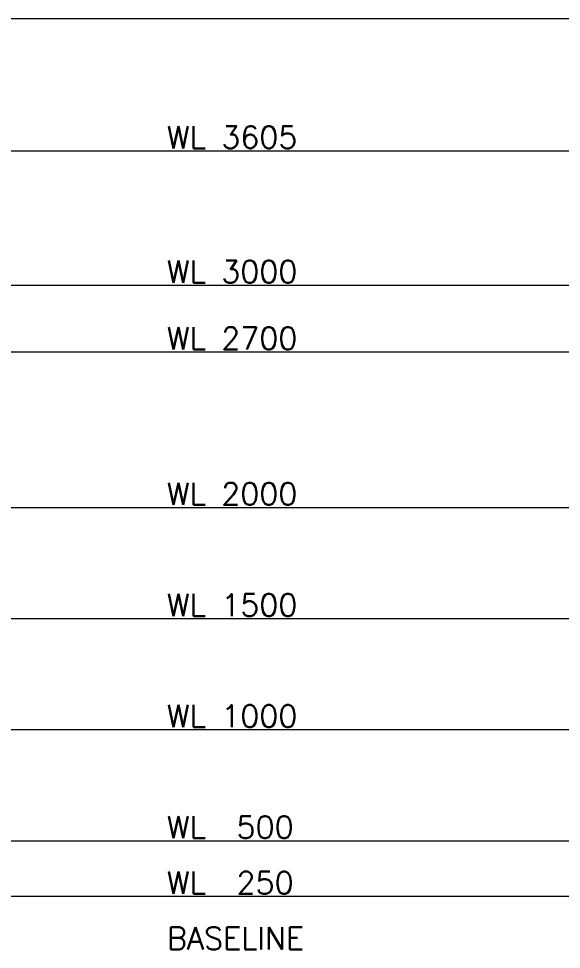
# Model space of a CAD drawing. Extents: x 11249 to 82946, y 15238 to 34763.
# Drawn here: x 51125 to 53569, y 25133 to 29322 of the extents above; entities that cross this region are included whole.
import ezdxf

# ---------------------------------------------------------------- set-up
doc = ezdxf.new("R2010")
doc.units = 0
doc.header["$LTSCALE"] = 250
doc.layers.add('00_Text', color=7, linetype='CONTINUOUS')
doc.layers.add('03_Lines_Grid', color=253, linetype='CONTINUOUS', lineweight=15)
doc.styles.add('ROMANS', font='romans', dxfattribs={"height": 100})

msp = doc.modelspace()

# ---------------------------------------------------------------- linework, layer by layer
at = {"layer": '03_Lines_Grid'}
for p, q in [((12843.7, 29321.5), (63550.2, 29321.5)), ((12843.7, 28726.5), (63550.2, 28726.5)), ((12843.7, 28121.5), (63550.2, 28121.5)), ((12843.7, 27821.5), (63550.2, 27821.5)), ((12843.7, 27121.5), (63550.2, 27121.5)), ((12843.7, 26621.5), (63550.2, 26621.5)), ((12843.7, 26121.5), (63550.2, 26121.5)), ((12843.7, 25621.5), (63550.2, 25621.5)), ((12843.7, 25371.5), (63550.2, 25371.5))]:
    msp.add_line(p, q, dxfattribs=at)

# ---------------------------------------------------------------- texts
at = {"layer": '00_Text', "style": 'ROMANS'}
for s, p in [('WL 3605', (51792.8, 28737.6)), ('WL 3000', (51792.8, 28132.6)), ('WL 2700', (51792.8, 27832.6)), ('WL 2000', (51792.8, 27132.6)), ('WL 1500', (51792.8, 26632.6)), ('WL 1000', (51792.8, 26132.6)), ('WL  500', (51792.8, 25632.6)), ('WL  250', (51792.8, 25382.6)), ('BASELINE', (51792.8, 25132.6))]:
    msp.add_text(s, height=100, dxfattribs=at).set_placement(p)

doc.saveas('drawing.dxf')
